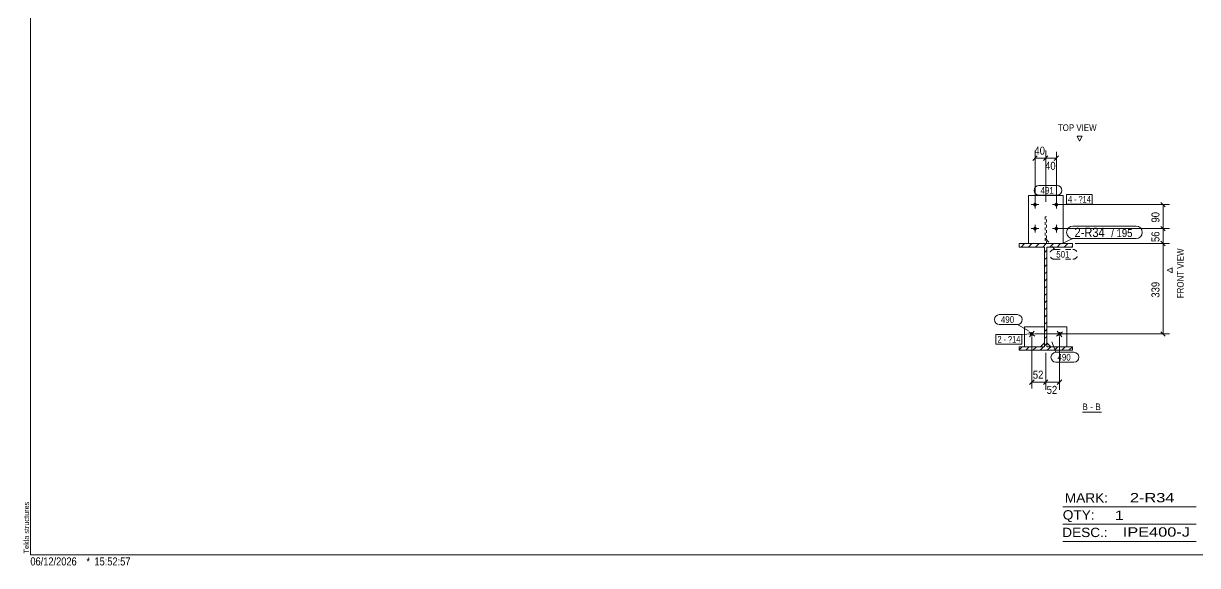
# Model space of a CAD drawing. Header units: millimetres. Extents: x 2 to 1174, y 1 to 825.
# Drawn here: x 2.4 to 442.5, y 1 to 204.2 of the extents above; entities that cross this region are included whole.
import ezdxf

# ---------------------------------------------------------------- set-up
doc = ezdxf.new("R2010")
doc.units = ezdxf.units.MM
for name, pattern in [('XKITLINE00', [0]), ('XKITLINE01', [4, 1, -1, 1, -1]), ('XKITLINE02', [4, 2, -2])]:
    doc.linetypes.add(name, pattern=pattern)
for name, color, linetype, lineweight in [('Bolt', 3, 'Continuous', 0), ('BoltMark', 7, 'Continuous', 0), ('Dimensions', 7, 'Continuous', 0), ('DrawingSheet', 5, 'Continuous', 0), ('OtherObjectType', 7, 'Continuous', 0), ('Part', 2, 'Continuous', 0), ('PartMark', 7, 'Continuous', 0)]:
    doc.layers.add(name, color=color, linetype=linetype, lineweight=lineweight)
doc.styles.add('ARIAL', font='ARIAL.TTF')
doc.styles.add('ARIAL_NARROW', font='ARIALN.TTF')

# ---------------------------------------------------------------- blocks, each defined once
blk = doc.blocks.new('*A1')
at = {"layer": 'Part', "color": 7, "linetype": 'XKITLINE00', "lineweight": 0}
for p, q in [((376.41, 120.37), (377.71, 121.67)), ((379.1, 120.37), (380.4, 121.67)), ((381.8, 120.37), (383.1, 121.67)), ((384.49, 120.37), (385.79, 121.67)), ((385.19, 118.37), (385.99, 119.17)), ((387.19, 120.37), (388.49, 121.67)), ((389.88, 120.37), (391.18, 121.67)), ((392.57, 120.37), (393.87, 121.67)), ((395.27, 120.37), (395.59, 120.68)), ((385.19, 115.67), (385.99, 116.47)), ((385.19, 112.98), (385.99, 113.78)), ((385.19, 110.28), (385.99, 111.08)), ((385.19, 107.59), (385.99, 108.39)), ((385.19, 104.9), (385.99, 105.7)), ((385.19, 102.2), (385.99, 103)), ((385.19, 99.51), (385.99, 100.31)), ((385.19, 96.81), (385.99, 97.61)), ((385.19, 94.12), (385.99, 94.92)), ((385.19, 91.43), (385.99, 92.23)), ((385.19, 88.73), (385.99, 89.53)), ((385.19, 86.04), (385.99, 86.84)), ((385.19, 83.34), (385.99, 84.14)), ((375.59, 81.83), (376.73, 82.97)), ((378.12, 81.67), (379.42, 82.97)), ((380.81, 81.67), (382.11, 82.97)), ((383.51, 81.67), (384.81, 82.97)), ((386.2, 81.67), (387.5, 82.97)), ((388.9, 81.67), (390.2, 82.97)), ((391.59, 81.67), (392.89, 82.97)), ((394.29, 81.67), (395.59, 82.97)), ((395.59, 82.97), (395.59, 82.97))]:
    blk.add_line(p, q, dxfattribs=at)
blk = doc.blocks.new('*A178')
at = {"layer": 'Bolt'}
for points in [[(382.28, 136.23), (382.28, 136.2), (382.28, 136.16), (382.27, 136.13), (382.26, 136.1), (382.25, 136.06), (382.24, 136.03), (382.23, 136), (382.22, 135.97), (382.2, 135.94), (382.19, 135.91), (382.17, 135.88), (382.15, 135.85), (382.13, 135.82), (382.1, 135.8), (382.08, 135.77), (382.06, 135.75), (382.03, 135.73), (382, 135.71), (381.97, 135.69), (381.94, 135.67), (381.92, 135.65), (381.88, 135.63), (381.85, 135.62), (381.82, 135.61), (381.79, 135.6), (381.76, 135.59), (381.72, 135.58), (381.69, 135.58), (381.65, 135.57), (381.62, 135.57), (381.59, 135.57), (381.55, 135.57), (381.52, 135.57), (381.48, 135.58), (381.45, 135.58), (381.41, 135.59), (381.38, 135.6), (381.35, 135.61), (381.32, 135.62), (381.29, 135.63), (381.26, 135.65), (381.23, 135.67), (381.2, 135.69), (381.17, 135.71), (381.14, 135.73), (381.11, 135.75), (381.09, 135.77), (381.07, 135.8), (381.04, 135.82), (381.02, 135.85), (381, 135.88), (380.98, 135.91), (380.97, 135.94), (380.95, 135.97), (380.94, 136), (380.93, 136.03), (380.92, 136.06), (380.91, 136.1), (380.9, 136.13), (380.89, 136.16), (380.89, 136.2), (380.89, 136.23), (380.89, 136.27), (380.89, 136.3), (380.89, 136.34), (380.89, 136.37), (380.9, 136.4), (380.91, 136.44), (380.92, 136.47), (380.93, 136.5), (380.94, 136.54), (380.95, 136.57), (380.97, 136.6), (380.98, 136.63), (381, 136.66), (381.02, 136.68), (381.04, 136.71), (381.07, 136.74), (381.09, 136.76), (381.11, 136.79), (381.14, 136.81), (381.17, 136.83), (381.2, 136.85), (381.23, 136.87), (381.26, 136.88), (381.29, 136.9), (381.32, 136.91), (381.35, 136.93), (381.38, 136.94), (381.41, 136.95), (381.45, 136.95), (381.48, 136.96), (381.52, 136.96), (381.55, 136.97), (381.59, 136.97), (381.62, 136.97), (381.65, 136.96), (381.69, 136.96), (381.72, 136.95), (381.76, 136.95), (381.79, 136.94), (381.82, 136.93), (381.85, 136.91), (381.88, 136.9), (381.92, 136.88), (381.94, 136.87), (381.97, 136.85), (382, 136.83), (382.03, 136.81), (382.06, 136.79), (382.08, 136.76), (382.1, 136.74), (382.13, 136.71), (382.15, 136.68), (382.17, 136.66), (382.19, 136.63), (382.2, 136.6), (382.22, 136.57), (382.23, 136.54), (382.24, 136.5), (382.25, 136.47), (382.26, 136.44), (382.27, 136.4), (382.28, 136.37), (382.28, 136.34), (382.28, 136.3), (382.29, 136.27)], [(390.28, 136.23), (390.28, 136.2), (390.28, 136.16), (390.27, 136.13), (390.26, 136.1), (390.25, 136.06), (390.24, 136.03), (390.23, 136), (390.22, 135.97), (390.2, 135.94), (390.19, 135.91), (390.17, 135.88), (390.15, 135.85), (390.13, 135.82), (390.1, 135.8), (390.08, 135.77), (390.06, 135.75), (390.03, 135.73), (390, 135.71), (389.97, 135.69), (389.94, 135.67), (389.92, 135.65), (389.88, 135.63), (389.85, 135.62), (389.82, 135.61), (389.79, 135.6), (389.76, 135.59), (389.72, 135.58), (389.69, 135.58), (389.65, 135.57), (389.62, 135.57), (389.59, 135.57), (389.55, 135.57), (389.52, 135.57), (389.48, 135.58), (389.45, 135.58), (389.41, 135.59), (389.38, 135.6), (389.35, 135.61), (389.32, 135.62), (389.29, 135.63), (389.26, 135.65), (389.23, 135.67), (389.2, 135.69), (389.17, 135.71), (389.14, 135.73), (389.11, 135.75), (389.09, 135.77), (389.07, 135.8), (389.04, 135.82), (389.02, 135.85), (389, 135.88), (388.98, 135.91), (388.97, 135.94), (388.95, 135.97), (388.94, 136), (388.93, 136.03), (388.92, 136.06), (388.91, 136.1), (388.9, 136.13), (388.89, 136.16), (388.89, 136.2), (388.89, 136.23), (388.89, 136.27), (388.89, 136.3), (388.89, 136.34), (388.89, 136.37), (388.9, 136.4), (388.91, 136.44), (388.92, 136.47), (388.93, 136.5), (388.94, 136.54), (388.95, 136.57), (388.97, 136.6), (388.98, 136.63), (389, 136.66), (389.02, 136.68), (389.04, 136.71), (389.07, 136.74), (389.09, 136.76), (389.11, 136.79), (389.14, 136.81), (389.17, 136.83), (389.2, 136.85), (389.23, 136.87), (389.26, 136.88), (389.29, 136.9), (389.32, 136.91), (389.35, 136.93), (389.38, 136.94), (389.41, 136.95), (389.45, 136.95), (389.48, 136.96), (389.52, 136.96), (389.55, 136.97), (389.59, 136.97), (389.62, 136.97), (389.65, 136.96), (389.69, 136.96), (389.72, 136.95), (389.76, 136.95), (389.79, 136.94), (389.82, 136.93), (389.85, 136.91), (389.88, 136.9), (389.92, 136.88), (389.94, 136.87), (389.97, 136.85), (390, 136.83), (390.03, 136.81), (390.06, 136.79), (390.08, 136.76), (390.1, 136.74), (390.13, 136.71), (390.15, 136.68), (390.17, 136.66), (390.19, 136.63), (390.2, 136.6), (390.22, 136.57), (390.23, 136.54), (390.24, 136.5), (390.25, 136.47), (390.26, 136.44), (390.27, 136.4), (390.28, 136.37), (390.28, 136.34), (390.28, 136.3), (390.29, 136.27)], [(382.28, 127.23), (382.28, 127.2), (382.28, 127.16), (382.27, 127.13), (382.26, 127.1), (382.25, 127.06), (382.24, 127.03), (382.23, 127), (382.22, 126.97), (382.2, 126.94), (382.19, 126.91), (382.17, 126.88), (382.15, 126.85), (382.13, 126.82), (382.1, 126.8), (382.08, 126.77), (382.06, 126.75), (382.03, 126.73), (382, 126.71), (381.97, 126.69), (381.94, 126.67), (381.92, 126.65), (381.88, 126.63), (381.85, 126.62), (381.82, 126.61), (381.79, 126.6), (381.76, 126.59), (381.72, 126.58), (381.69, 126.58), (381.65, 126.57), (381.62, 126.57), (381.59, 126.57), (381.55, 126.57), (381.52, 126.57), (381.48, 126.58), (381.45, 126.58), (381.41, 126.59), (381.38, 126.6), (381.35, 126.61), (381.32, 126.62), (381.29, 126.63), (381.26, 126.65), (381.23, 126.67), (381.2, 126.69), (381.17, 126.71), (381.14, 126.73), (381.11, 126.75), (381.09, 126.77), (381.07, 126.8), (381.04, 126.82), (381.02, 126.85), (381, 126.88), (380.98, 126.91), (380.97, 126.94), (380.95, 126.97), (380.94, 127), (380.93, 127.03), (380.92, 127.06), (380.91, 127.1), (380.9, 127.13), (380.89, 127.16), (380.89, 127.2), (380.89, 127.23), (380.89, 127.27), (380.89, 127.3), (380.89, 127.34), (380.89, 127.37), (380.9, 127.4), (380.91, 127.44), (380.92, 127.47), (380.93, 127.5), (380.94, 127.54), (380.95, 127.57), (380.97, 127.6), (380.98, 127.63), (381, 127.66), (381.02, 127.68), (381.04, 127.71), (381.07, 127.74), (381.09, 127.76), (381.11, 127.79), (381.14, 127.81), (381.17, 127.83), (381.2, 127.85), (381.23, 127.87), (381.26, 127.88), (381.29, 127.9), (381.32, 127.91), (381.35, 127.93), (381.38, 127.94), (381.41, 127.95), (381.45, 127.95), (381.48, 127.96), (381.52, 127.96), (381.55, 127.97), (381.59, 127.97), (381.62, 127.97), (381.65, 127.96), (381.69, 127.96), (381.72, 127.95), (381.76, 127.95), (381.79, 127.94), (381.82, 127.93), (381.85, 127.91), (381.88, 127.9), (381.92, 127.88), (381.94, 127.87), (381.97, 127.85), (382, 127.83), (382.03, 127.81), (382.06, 127.79), (382.08, 127.76), (382.1, 127.74), (382.13, 127.71), (382.15, 127.68), (382.17, 127.66), (382.19, 127.63), (382.2, 127.6), (382.22, 127.57), (382.23, 127.54), (382.24, 127.5), (382.25, 127.47), (382.26, 127.44), (382.27, 127.4), (382.28, 127.37), (382.28, 127.34), (382.28, 127.3), (382.29, 127.27)], [(390.28, 127.23), (390.28, 127.2), (390.28, 127.16), (390.27, 127.13), (390.26, 127.1), (390.25, 127.06), (390.24, 127.03), (390.23, 127), (390.22, 126.97), (390.2, 126.94), (390.19, 126.91), (390.17, 126.88), (390.15, 126.85), (390.13, 126.82), (390.1, 126.8), (390.08, 126.77), (390.06, 126.75), (390.03, 126.73), (390, 126.71), (389.97, 126.69), (389.94, 126.67), (389.92, 126.65), (389.88, 126.63), (389.85, 126.62), (389.82, 126.61), (389.79, 126.6), (389.76, 126.59), (389.72, 126.58), (389.69, 126.58), (389.65, 126.57), (389.62, 126.57), (389.59, 126.57), (389.55, 126.57), (389.52, 126.57), (389.48, 126.58), (389.45, 126.58), (389.41, 126.59), (389.38, 126.6), (389.35, 126.61), (389.32, 126.62), (389.29, 126.63), (389.26, 126.65), (389.23, 126.67), (389.2, 126.69), (389.17, 126.71), (389.14, 126.73), (389.11, 126.75), (389.09, 126.77), (389.07, 126.8), (389.04, 126.82), (389.02, 126.85), (389, 126.88), (388.98, 126.91), (388.97, 126.94), (388.95, 126.97), (388.94, 127), (388.93, 127.03), (388.92, 127.06), (388.91, 127.1), (388.9, 127.13), (388.89, 127.16), (388.89, 127.2), (388.89, 127.23), (388.89, 127.27), (388.89, 127.3), (388.89, 127.34), (388.89, 127.37), (388.9, 127.4), (388.91, 127.44), (388.92, 127.47), (388.93, 127.5), (388.94, 127.54), (388.95, 127.57), (388.97, 127.6), (388.98, 127.63), (389, 127.66), (389.02, 127.68), (389.04, 127.71), (389.07, 127.74), (389.09, 127.76), (389.11, 127.79), (389.14, 127.81), (389.17, 127.83), (389.2, 127.85), (389.23, 127.87), (389.26, 127.88), (389.29, 127.9), (389.32, 127.91), (389.35, 127.93), (389.38, 127.94), (389.41, 127.95), (389.45, 127.95), (389.48, 127.96), (389.52, 127.96), (389.55, 127.97), (389.59, 127.97), (389.62, 127.97), (389.65, 127.96), (389.69, 127.96), (389.72, 127.95), (389.76, 127.95), (389.79, 127.94), (389.82, 127.93), (389.85, 127.91), (389.88, 127.9), (389.92, 127.88), (389.94, 127.87), (389.97, 127.85), (390, 127.83), (390.03, 127.81), (390.06, 127.79), (390.08, 127.76), (390.1, 127.74), (390.13, 127.71), (390.15, 127.68), (390.17, 127.66), (390.19, 127.63), (390.2, 127.6), (390.22, 127.57), (390.23, 127.54), (390.24, 127.5), (390.25, 127.47), (390.26, 127.44), (390.27, 127.4), (390.28, 127.37), (390.28, 127.34), (390.28, 127.3), (390.29, 127.27)]]:
    blk.add_hatch(color=3, dxfattribs=at).paths.add_polyline_path(points, flags=17)
at = {"layer": 'Bolt', "color": 3, "linetype": 'XKITLINE00', "lineweight": 0}
for p, q in [((381.59, 137.67), (381.59, 134.87)), ((389.59, 137.67), (389.59, 134.87)), ((382.99, 136.27), (380.19, 136.27)), ((390.99, 136.27), (388.19, 136.27)), ((381.59, 128.67), (381.59, 125.87)), ((389.59, 128.67), (389.59, 125.87)), ((382.99, 127.27), (380.19, 127.27)), ((390.99, 127.27), (388.19, 127.27))]:
    blk.add_line(p, q, dxfattribs=at)
blk = doc.blocks.new('*A179')
at = {"layer": 'Bolt'}
blk.add_hatch(color=3, dxfattribs=at).paths.add_polyline_path([(390.38, 88.34), (390.41, 88.36), (390.44, 88.38), (390.47, 88.39), (390.5, 88.41), (390.53, 88.42), (390.57, 88.43), (390.6, 88.44), (390.63, 88.45), (390.67, 88.46), (390.7, 88.46), (390.73, 88.47), (390.77, 88.47), (390.8, 88.47), (390.84, 88.47), (390.87, 88.46), (390.91, 88.46), (390.94, 88.45), (390.97, 88.44), (391.01, 88.43), (391.04, 88.42), (391.07, 88.41), (391.1, 88.39), (391.13, 88.38), (391.16, 88.36), (391.19, 88.34), (391.22, 88.32), (391.24, 88.3), (391.27, 88.27), (391.29, 88.25), (391.32, 88.22), (391.34, 88.2), (391.36, 88.17), (391.38, 88.14), (391.39, 88.11), (391.41, 88.08), (391.43, 88.05), (391.44, 88.02), (391.45, 87.99), (391.46, 87.95), (391.47, 87.92), (391.47, 87.89), (391.48, 87.85), (391.48, 87.82), (391.48, 87.78), (391.48, 87.75), (391.48, 87.71), (391.48, 87.68), (391.47, 87.65), (391.47, 87.61), (391.46, 87.58), (391.45, 87.55), (391.44, 87.51), (391.42, 87.48), (391.41, 87.45), (391.39, 87.42), (391.38, 87.39), (391.36, 87.36), (391.34, 87.34), (391.31, 87.31), (391.29, 87.28), (391.27, 87.26), (391.24, 87.24), (391.21, 87.21), (391.19, 87.19), (391.16, 87.18), (391.13, 87.16), (391.1, 87.14), (391.07, 87.13), (391.04, 87.11), (391, 87.1), (390.97, 87.09), (390.94, 87.08), (390.9, 87.08), (390.87, 87.07), (390.84, 87.07), (390.8, 87.07), (390.77, 87.07), (390.73, 87.07), (390.7, 87.07), (390.66, 87.08), (390.63, 87.08), (390.6, 87.09), (390.56, 87.1), (390.53, 87.11), (390.5, 87.13), (390.47, 87.14), (390.44, 87.16), (390.41, 87.18), (390.38, 87.2), (390.35, 87.22), (390.33, 87.24), (390.3, 87.26), (390.28, 87.29), (390.25, 87.31), (390.23, 87.34), (390.21, 87.37), (390.19, 87.39), (390.18, 87.42), (390.16, 87.45), (390.14, 87.48), (390.13, 87.52), (390.12, 87.55), (390.11, 87.58), (390.1, 87.62), (390.1, 87.65), (390.09, 87.68), (390.09, 87.72), (390.09, 87.75), (390.09, 87.79), (390.09, 87.82), (390.09, 87.85), (390.1, 87.89), (390.1, 87.92), (390.11, 87.96), (390.12, 87.99), (390.13, 88.02), (390.15, 88.05), (390.16, 88.08), (390.18, 88.11), (390.19, 88.14), (390.21, 88.17), (390.23, 88.2), (390.26, 88.23), (390.28, 88.25), (390.3, 88.28), (390.33, 88.3), (390.36, 88.32)], flags=17)
at = {"layer": 'Bolt', "color": 3, "linetype": 'XKITLINE00', "lineweight": 0}
for p, q in [((389.68, 86.91), (391.89, 88.63)), ((389.93, 88.87), (391.64, 86.66))]:
    blk.add_line(p, q, dxfattribs=at)
blk = doc.blocks.new('*A180')
at = {"layer": 'Bolt'}
blk.add_hatch(color=3, dxfattribs=at).paths.add_polyline_path([(379.93, 87.24), (379.9, 87.26), (379.88, 87.28), (379.86, 87.31), (379.83, 87.34), (379.81, 87.36), (379.79, 87.39), (379.78, 87.42), (379.76, 87.45), (379.75, 87.48), (379.73, 87.51), (379.72, 87.55), (379.71, 87.58), (379.7, 87.61), (379.7, 87.65), (379.69, 87.68), (379.69, 87.71), (379.69, 87.75), (379.69, 87.78), (379.69, 87.82), (379.69, 87.85), (379.7, 87.89), (379.7, 87.92), (379.71, 87.95), (379.72, 87.99), (379.73, 88.02), (379.74, 88.05), (379.76, 88.08), (379.78, 88.11), (379.79, 88.14), (379.81, 88.17), (379.83, 88.2), (379.85, 88.22), (379.88, 88.25), (379.9, 88.27), (379.93, 88.3), (379.95, 88.32), (379.98, 88.34), (380.01, 88.36), (380.04, 88.38), (380.07, 88.39), (380.1, 88.41), (380.13, 88.42), (380.16, 88.43), (380.2, 88.44), (380.23, 88.45), (380.26, 88.46), (380.3, 88.46), (380.33, 88.47), (380.37, 88.47), (380.4, 88.47), (380.44, 88.47), (380.47, 88.46), (380.5, 88.46), (380.54, 88.45), (380.57, 88.44), (380.6, 88.43), (380.64, 88.42), (380.67, 88.41), (380.7, 88.39), (380.73, 88.38), (380.76, 88.36), (380.79, 88.34), (380.81, 88.32), (380.84, 88.3), (380.87, 88.28), (380.89, 88.25), (380.91, 88.23), (380.94, 88.2), (380.96, 88.17), (380.98, 88.14), (380.99, 88.11), (381.01, 88.08), (381.02, 88.05), (381.04, 88.02), (381.05, 87.99), (381.06, 87.96), (381.07, 87.92), (381.07, 87.89), (381.08, 87.85), (381.08, 87.82), (381.08, 87.79), (381.08, 87.75), (381.08, 87.72), (381.08, 87.68), (381.07, 87.65), (381.07, 87.62), (381.06, 87.58), (381.05, 87.55), (381.04, 87.52), (381.03, 87.48), (381.01, 87.45), (380.99, 87.42), (380.98, 87.39), (380.96, 87.37), (380.94, 87.34), (380.92, 87.31), (380.89, 87.29), (380.87, 87.26), (380.84, 87.24), (380.82, 87.22), (380.79, 87.2), (380.76, 87.18), (380.73, 87.16), (380.7, 87.14), (380.67, 87.13), (380.64, 87.11), (380.61, 87.1), (380.57, 87.09), (380.54, 87.08), (380.51, 87.08), (380.47, 87.07), (380.44, 87.07), (380.4, 87.07), (380.37, 87.07), (380.33, 87.07), (380.3, 87.07), (380.27, 87.08), (380.23, 87.08), (380.2, 87.09), (380.17, 87.1), (380.13, 87.11), (380.1, 87.13), (380.07, 87.14), (380.04, 87.16), (380.01, 87.18), (379.98, 87.19), (379.96, 87.21)], flags=17)
at = {"layer": 'Bolt', "color": 3, "linetype": 'XKITLINE00', "lineweight": 0}
for p, q in [((381.49, 86.91), (379.28, 88.63)), ((379.53, 86.66), (381.24, 88.87))]:
    blk.add_line(p, q, dxfattribs=at)
blk = doc.blocks.new('*A181')
at = {"layer": 'Part', "color": 2, "linetype": 'XKITLINE00', "lineweight": 0}
for p, q in [((375.59, 120.37), (375.59, 121.67)), ((375.59, 121.67), (395.59, 121.67)), ((385.19, 120.37), (375.59, 120.37)), ((385.19, 82.97), (385.19, 120.37)), ((395.59, 120.37), (385.99, 120.37)), ((385.99, 120.37), (385.99, 82.97)), ((395.59, 121.67), (395.59, 120.37)), ((375.59, 81.67), (375.59, 82.97)), ((375.59, 82.97), (385.19, 82.97)), ((395.59, 81.67), (375.59, 81.67)), ((385.99, 82.97), (395.59, 82.97)), ((395.59, 82.97), (395.59, 81.67))]:
    blk.add_line(p, q, dxfattribs=at)
blk = doc.blocks.new('*A182')
at = {"layer": 'Part', "color": 2, "linetype": 'XKITLINE00', "lineweight": 0}
for p, q in [((379.09, 121.67), (379.09, 139.67)), ((379.09, 139.67), (392.09, 139.67)), ((392.09, 139.67), (392.09, 121.67))]:
    blk.add_line(p, q, dxfattribs=at)
at = {"layer": 'Part', "color": 7, "linetype": 'XKITLINE01', "lineweight": 0}
blk.add_line((392.09, 121.67), (379.09, 121.67), dxfattribs=at)
blk = doc.blocks.new('*A183')
at = {"layer": 'Part', "color": 2, "linetype": 'XKITLINE00', "lineweight": 0}
for p, q in [((385.99, 90.47), (393.49, 90.47)), ((393.49, 90.47), (393.49, 82.97)), ((387.49, 82.97), (385.99, 84.47))]:
    blk.add_line(p, q, dxfattribs=at)
at = {"layer": 'Part', "color": 7, "linetype": 'XKITLINE01', "lineweight": 0}
for p, q in [((385.99, 84.47), (385.99, 90.47)), ((393.49, 82.97), (387.49, 82.97))]:
    blk.add_line(p, q, dxfattribs=at)
blk = doc.blocks.new('*A184')
at = {"layer": 'Part', "color": 7, "linetype": 'XKITLINE01', "lineweight": 0}
for p, q in [((385.84, 131.67), (385.34, 131.67)), ((385.34, 131.67), (385.34, 121.67)), ((385.84, 121.67), (385.84, 131.67)), ((385.34, 121.67), (385.84, 121.67))]:
    blk.add_line(p, q, dxfattribs=at)
blk = doc.blocks.new('*A185')
at = {"layer": 'Part', "color": 2, "linetype": 'XKITLINE00', "lineweight": 0}
for p, q in [((385.19, 90.47), (377.69, 90.47)), ((377.69, 90.47), (377.69, 82.97)), ((383.69, 82.97), (385.19, 84.47))]:
    blk.add_line(p, q, dxfattribs=at)
at = {"layer": 'Part', "color": 7, "linetype": 'XKITLINE01', "lineweight": 0}
for p, q in [((385.19, 84.47), (385.19, 90.47)), ((377.69, 82.97), (383.69, 82.97))]:
    blk.add_line(p, q, dxfattribs=at)
blk = doc.blocks.new('*A195')
at = {"layer": 'DrawingSheet', "color": 5, "linetype": 'XKITLINE00', "lineweight": 0}
for p, q in [((5, 825), (5, 5)), ((5, 5), (1174, 5))]:
    blk.add_line(p, q, dxfattribs=at)
at = {"layer": 'DrawingSheet', "color": 5, "style": 'ARIAL', "width": 0.85}
blk.add_text('Tekla structures', height=2, rotation=90, dxfattribs=at).set_placement((4.5, 5.5))
blk = doc.blocks.new('*A199')
at = {"layer": 'OtherObjectType', "color": 6, "linetype": 'XKITLINE00', "lineweight": 0}
for p, q in [((392, 23), (442, 23)), ((392, 16.5), (442, 16.5)), ((392, 10), (442, 10))]:
    blk.add_line(p, q, dxfattribs=at)
at = {"layer": 'OtherObjectType', "color": 6, "style": 'ARIAL_NARROW'}
for s, width, p in [('MARK:', 1.275, (392.77, 24.58)), ('2-R34', 1.525501, (417.19, 24.65)), ('QTY:', 1.275, (392, 18.19)), ('1', 1.525501, (411.49, 18.05)), ('DESC.:', 1.275, (391.79, 11.63)), ('IPE400-J', 1.525501, (414.5, 11.79))]:
    blk.add_text(s, height=3.5, dxfattribs=dict(at, width=width)).set_placement(p)
blk = doc.blocks.new('*A202')
at = {"layer": 'OtherObjectType', "color": 7, "style": 'ARIAL_NARROW', "width": 1.008832}
for s, p in [('06/12/2026', (4.99, 1)), ('*', (26, 1)), ('15:52:57', (29, 1))]:
    blk.add_text(s, height=3, dxfattribs=at).set_placement(p)
blk = doc.blocks.new('*A380')
at = {"layer": 'Dimensions', "color": 7, "linetype": 'XKITLINE00', "lineweight": 0}
for p, q in [((380.39, 86.77), (380.39, 67.27)), ((385.59, 80.67), (385.59, 67.27)), ((381.23, 70.52), (379.54, 68.82)), ((386.43, 70.52), (384.74, 68.82)), ((380.39, 69.67), (385.59, 69.67))]:
    blk.add_line(p, q, dxfattribs=at)
at = {"layer": 'Dimensions', "color": 3}
for p in [(380.39, 69.67), (385.59, 69.67)]:
    blk.add_point(p, dxfattribs=at)
at = {"layer": 'Dimensions', "color": 3, "style": 'ARIAL', "width": 0.85}
blk.add_text('52', height=3, dxfattribs=at).set_placement((380.76, 71.02))
blk = doc.blocks.new('*A381')
at = {"layer": 'Dimensions', "color": 7, "linetype": 'XKITLINE00', "lineweight": 0}
for p, q in [((390.79, 86.77), (390.79, 66.82)), ((385.59, 80.67), (385.59, 66.82)), ((386.43, 70.52), (384.74, 68.82)), ((391.63, 70.52), (389.94, 68.82)), ((385.59, 69.67), (390.79, 69.67))]:
    blk.add_line(p, q, dxfattribs=at)
at = {"layer": 'Dimensions', "color": 3}
for p in [(385.59, 69.67), (390.79, 69.67)]:
    blk.add_point(p, dxfattribs=at)
at = {"layer": 'Dimensions', "color": 3, "style": 'ARIAL', "width": 0.85}
blk.add_text('52', height=3, dxfattribs=at).set_placement((385.96, 65.32))
blk = doc.blocks.new('*A382')
at = {"layer": 'Dimensions', "color": 7, "linetype": 'XKITLINE00', "lineweight": 0}
for p, q in [((382.43, 154.52), (380.74, 152.82)), ((381.59, 137.27), (381.59, 156.52)), ((386.43, 154.52), (384.74, 152.82)), ((385.59, 137.27), (385.59, 156.52)), ((381.59, 153.67), (385.59, 153.67))]:
    blk.add_line(p, q, dxfattribs=at)
at = {"layer": 'Dimensions', "color": 3}
for p in [(381.59, 153.67), (385.59, 153.67)]:
    blk.add_point(p, dxfattribs=at)
at = {"layer": 'Dimensions', "color": 3, "style": 'ARIAL', "width": 0.85}
blk.add_text('40', height=3, dxfattribs=at).set_placement((381.36, 155.02))
blk = doc.blocks.new('*A383')
at = {"layer": 'Dimensions', "color": 7, "linetype": 'XKITLINE00', "lineweight": 0}
for p, q in [((386.43, 154.52), (384.74, 152.82)), ((385.59, 137.27), (385.59, 156.07)), ((390.43, 154.52), (388.74, 152.82)), ((389.59, 137.27), (389.59, 156.07)), ((385.59, 153.67), (389.59, 153.67))]:
    blk.add_line(p, q, dxfattribs=at)
at = {"layer": 'Dimensions', "color": 3}
for p in [(385.59, 153.67), (389.59, 153.67)]:
    blk.add_point(p, dxfattribs=at)
at = {"layer": 'Dimensions', "color": 3, "style": 'ARIAL', "width": 0.85}
blk.add_text('40', height=3, dxfattribs=at).set_placement((385.36, 149.32))
blk = doc.blocks.new('*A384')
at = {"layer": 'Dimensions', "color": 7, "linetype": 'XKITLINE00', "lineweight": 0}
for p, q in [((396.59, 121.67), (431.99, 121.67)), ((428.74, 122.52), (430.43, 120.82)), ((429.59, 87.77), (429.59, 121.67)), ((428.74, 88.62), (430.43, 86.92)), ((381.39, 87.77), (431.99, 87.77))]:
    blk.add_line(p, q, dxfattribs=at)
at = {"layer": 'Dimensions', "color": 3}
for p in [(429.59, 121.67), (429.59, 87.77)]:
    blk.add_point(p, dxfattribs=at)
at = {"layer": 'Dimensions', "color": 3, "style": 'ARIAL', "width": 0.85}
blk.add_text('339', height=3, rotation=90.0002, dxfattribs=at).set_placement((428.24, 101.38))
blk = doc.blocks.new('*A385')
at = {"layer": 'Dimensions', "color": 7, "linetype": 'XKITLINE00', "lineweight": 0}
for p, q in [((428.74, 128.12), (430.43, 126.42)), ((390.59, 127.27), (431.99, 127.27)), ((429.59, 121.67), (429.59, 127.27)), ((396.59, 121.67), (431.99, 121.67)), ((428.74, 122.52), (430.43, 120.82))]:
    blk.add_line(p, q, dxfattribs=at)
at = {"layer": 'Dimensions', "color": 3}
for p in [(429.59, 127.27), (429.59, 121.67)]:
    blk.add_point(p, dxfattribs=at)
at = {"layer": 'Dimensions', "color": 3, "style": 'ARIAL', "width": 0.85}
blk.add_text('56', height=3, rotation=90.0002, dxfattribs=at).set_placement((428.24, 122.24))
blk = doc.blocks.new('*A386')
at = {"layer": 'Dimensions', "color": 7, "linetype": 'XKITLINE00', "lineweight": 0}
for p, q in [((428.74, 137.12), (430.43, 135.42)), ((390.59, 136.27), (431.99, 136.27)), ((429.59, 127.27), (429.59, 136.27)), ((428.74, 128.12), (430.43, 126.42)), ((390.59, 127.27), (431.99, 127.27))]:
    blk.add_line(p, q, dxfattribs=at)
at = {"layer": 'Dimensions', "color": 3}
for p in [(429.59, 136.27), (429.59, 127.27)]:
    blk.add_point(p, dxfattribs=at)
at = {"layer": 'Dimensions', "color": 3, "style": 'ARIAL', "width": 0.85}
blk.add_text('90', height=3, rotation=90.0002, dxfattribs=at).set_placement((428.24, 129.54))
blk = doc.blocks.new('*A387')
at = {"layer": 'BoltMark', "color": 7, "linetype": 'XKITLINE00', "lineweight": 0}
for p, q in [((393.35, 140.12), (403.04, 140.12)), ((393.35, 136.42), (393.35, 140.12)), ((403.04, 136.42), (403.04, 140.12)), ((389.59, 136.27), (393.35, 136.42)), ((393.35, 136.42), (403.04, 136.42))]:
    blk.add_line(p, q, dxfattribs=at)
at = {"layer": 'BoltMark', "color": 3, "style": 'ARIAL_NARROW', "width": 0.85}
for s, p in [('4', (393.95, 137.02)), ('-', (396.22, 137.02)), ('?14', (397.88, 137.02))]:
    blk.add_text(s, height=2.5, dxfattribs=at).set_placement(p)
blk = doc.blocks.new('*A388')
at = {"layer": 'BoltMark', "color": 7, "linetype": 'XKITLINE00', "lineweight": 0}
for p, q in [((366.93, 87.62), (376.62, 87.62)), ((366.93, 83.92), (366.93, 87.62)), ((366.93, 83.92), (376.62, 83.92)), ((380.39, 87.77), (376.62, 87.62)), ((376.62, 83.92), (376.62, 87.62))]:
    blk.add_line(p, q, dxfattribs=at)
at = {"layer": 'BoltMark', "color": 3, "style": 'ARIAL_NARROW', "width": 0.85}
for s, p in [('2', (367.53, 84.52)), ('-', (369.8, 84.52)), ('?14', (371.46, 84.52))]:
    blk.add_text(s, height=2.5, dxfattribs=at).set_placement(p)
blk = doc.blocks.new('*A389')
at = {"layer": 'PartMark', "color": 7, "linetype": 'XKITLINE00', "lineweight": 0}
for p, q in [((368.21, 95.03), (374.97, 95.03)), ((368.21, 91.33), (374.97, 91.33)), ((379.21, 88.94), (374.97, 91.33))]:
    blk.add_line(p, q, dxfattribs=at)
for centre, start, end in [((368.21, 93.18), 90, 270), ((374.97, 93.18), 270, 90)]:
    blk.add_arc(centre, 1.85, start, end, dxfattribs=at)
at = {"layer": 'PartMark', "color": 3, "style": 'ARIAL', "width": 0.85}
blk.add_text('490', height=2.5, dxfattribs=at).set_placement((368.81, 91.93))
blk = doc.blocks.new('*A390')
at = {"layer": 'PartMark', "color": 7, "linetype": 'XKITLINE00', "lineweight": 0}
for p, q in [((395.8, 128.21), (419.45, 128.21)), ((391.56, 121.62), (395.8, 123.51)), ((395.8, 123.51), (419.45, 123.51))]:
    blk.add_line(p, q, dxfattribs=at)
for centre, start, end in [((395.8, 125.86), 90, 270), ((419.45, 125.86), 270, 90)]:
    blk.add_arc(centre, 2.35, start, end, dxfattribs=at)
at = {"layer": 'PartMark', "color": 1, "style": 'ARIAL', "width": 0.85}
blk.add_text('2-R34', height=3.5, dxfattribs=at).set_placement((396.4, 124.11))
at = {"layer": 'PartMark', "color": 3, "style": 'ARIAL', "width": 0.85}
for s, p in [('/', (410.16, 124.11)), ('195', (412.17, 124.11))]:
    blk.add_text(s, height=3, dxfattribs=at).set_placement(p)
blk = doc.blocks.new('*A391')
at = {"layer": 'PartMark', "color": 7, "linetype": 'XKITLINE00', "lineweight": 0}
for p, q in [((383.07, 143.47), (389.84, 143.47)), ((383.07, 139.77), (389.84, 139.77))]:
    blk.add_line(p, q, dxfattribs=at)
for centre, start, end in [((383.07, 141.62), 90, 270), ((389.84, 141.62), 270, 90)]:
    blk.add_arc(centre, 1.85, start, end, dxfattribs=at)
at = {"layer": 'PartMark', "color": 3, "style": 'ARIAL', "width": 0.85}
blk.add_text('491', height=2.5, dxfattribs=at).set_placement((383.67, 140.37))
blk = doc.blocks.new('*A392')
at = {"layer": 'PartMark', "color": 7, "linetype": 'XKITLINE00', "lineweight": 0}
for p, q in [((387.86, 84.85), (389.42, 80.9)), ((389.42, 80.9), (396.18, 80.9)), ((389.42, 77.2), (396.18, 77.2))]:
    blk.add_line(p, q, dxfattribs=at)
for centre, start, end in [((389.42, 79.05), 90, 270), ((396.18, 79.05), 270, 90)]:
    blk.add_arc(centre, 1.85, start, end, dxfattribs=at)
at = {"layer": 'PartMark', "color": 3, "style": 'ARIAL', "width": 0.85}
blk.add_text('490', height=2.5, dxfattribs=at).set_placement((390.02, 77.8))
blk = doc.blocks.new('*A393')
at = {"layer": 'PartMark', "color": 7, "linetype": 'XKITLINE02', "lineweight": 0}
for p, q in [((385.46, 123.7), (388.96, 119.48)), ((388.96, 119.48), (395.73, 119.48)), ((388.96, 115.78), (395.73, 115.78))]:
    blk.add_line(p, q, dxfattribs=at)
for centre, start, end in [((388.96, 117.63), 90, 270), ((395.73, 117.63), 270, 90)]:
    blk.add_arc(centre, 1.85, start, end, dxfattribs=at)
at = {"layer": 'PartMark', "color": 3, "style": 'ARIAL', "width": 0.85}
blk.add_text('501', height=2.5, dxfattribs=at).set_placement((389.56, 116.38))
blk = doc.blocks.new('*A394')
at = {"layer": 'OtherObjectType', "color": 7, "linetype": 'XKITLINE00', "lineweight": 0}
for p, q in [((398.31, 160.12), (397.37, 161.99)), ((397.37, 161.99), (399.24, 161.99)), ((399.24, 161.99), (398.31, 160.12)), ((398.31, 160.12), (398.31, 160.12)), ((431.09, 111.67), (432.96, 112.6)), ((432.96, 110.73), (431.09, 111.67)), ((431.09, 111.67), (431.09, 111.67)), ((432.96, 112.6), (432.96, 110.73)), ((399.4, 58.47), (406.46, 58.47))]:
    blk.add_line(p, q, dxfattribs=at)
at = {"layer": 'OtherObjectType', "color": 7, "style": 'ARIAL', "width": 0.85}
for s, p in [('TOP VIEW', (390.16, 163.87)), ('B', (399.4, 59.22)), ('B', (404.24, 59.22)), ('-', (402.38, 59.22))]:
    blk.add_text(s, height=2.5, dxfattribs=at).set_placement(p)
blk.add_text('FRONT VIEW', height=2.5, rotation=90, dxfattribs=at).set_placement((437.34, 101.2))

msp = doc.modelspace()

# ---------------------------------------------------------------- block references
at = {"lineweight": 0}
for name in ['*A195', '*A382', '*A383', '*A391', '*A182', '*A178', '*A387', '*A386', '*A184', '*A385', '*A390', '*A393', '*A1', '*A181', '*A384', '*A389', '*A185', '*A180', '*A183', '*A179', '*A388', '*A380', '*A381', '*A392', '*A199', '*A202']:
    msp.add_blockref(name, (0, 0), dxfattribs=at)
at = {"layer": 'OtherObjectType', "lineweight": 0}
msp.add_blockref('*A394', (0, 0), dxfattribs=at)

doc.saveas('drawing.dxf')
